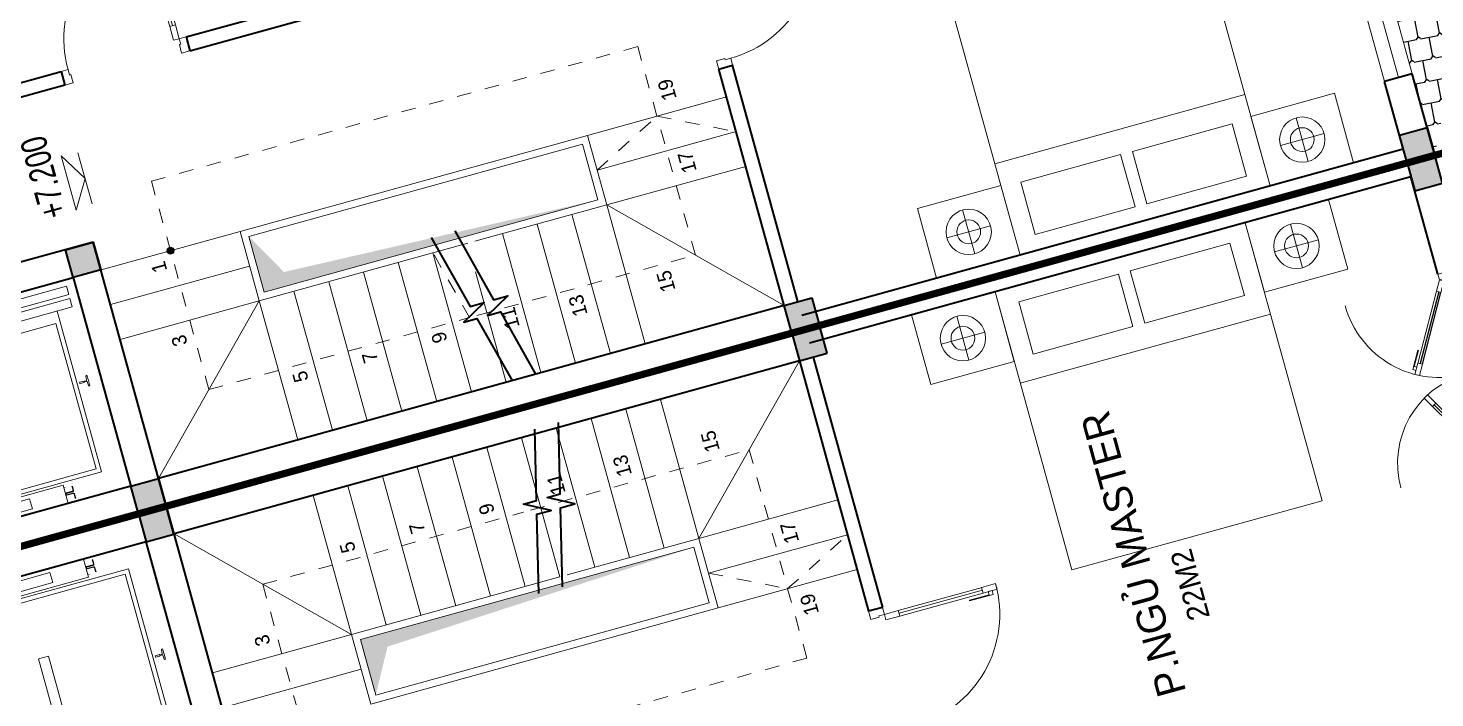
# Model space of a CAD drawing. Header units: metres. Extents: x 568332 to 569219, y 2065964 to 2066430.
# Drawn here: x 568554.31 to 568564.07, y 2066334.19 to 2066338.83 of the extents above; entities that cross this region are included whole.
import ezdxf

# ---------------------------------------------------------------- set-up
doc = ezdxf.new("R2010")
doc.units = ezdxf.units.M
for name, pattern in [('$AUDIT_BAD_LTYPE2', [0]), ('CENTER', [2, 1.25, -0.25, 0.25, -0.25]), ('HIDDEN', [0.375, 0.25, -0.125]), ('HIDDEN2', [0.1875, 0.125, -0.0625])]:
    doc.linetypes.add(name, pattern=pattern)
doc.layers.get('0').update_dxf_attribs({"linetype": 'CONTINUOUS'})
for name, color, linetype, lineweight in [('-CENTER', 143, 'CENTER', 13), ('-CONCRETE', 1, 'CONTINUOUS', 35), ('-DOOR', 137, 'CONTINUOUS', 9), ('-FURNITURE', 46, 'CONTINUOUS', 9), ('-HATCH', 8, 'CONTINUOUS', 5), ('-KH', 143, 'CONTINUOUS', 13), ('-LINE1', 7, 'CONTINUOUS', 18), ('-LINE2', 252, 'CONTINUOUS', 9), ('-TEXT', 7, 'CONTINUOUS', 15), ('-WALL', 4, 'CONTINUOUS', 35), ('TEXT25', 2, 'CONTINUOUS', 13)]:
    doc.layers.add(name, color=color, linetype=linetype, lineweight=lineweight)
for name, color, linetype in [('-RANH GIOI LO DAT', 12, 'CONTINUOUS'), ('13. NET HATCH', 252, 'CONTINUOUS'), ('APOLIC', 7, 'CONTINUOUS')]:
    doc.layers.add(name, color=color, linetype=linetype)
doc.styles.add('1', font='arial.ttf')
doc.styles.add('T1', font='', dxfattribs={"height": 200})
doc.styles.add('vnavanth', font='', dxfattribs={"width": 0.8})
doc.styles.get('T1').set_extended_font_data('VNgeometric Light')
doc.styles.get('vnavanth').set_extended_font_data('.VnAvantH')

# ---------------------------------------------------------------- blocks, each defined once
blk = doc.blocks.new('A$C8a974c9c')
for p, q in [((1750.087982669494, 2957.416116623174), (1750.087982669657, 2642.58393779996)), ((1592.671893257969, 2800.000027211493), (1907.504072081182, 2800.000027211652)), ((1342.999452652235, 2500.000027214177), (1342.999452652119, 700.000027214177)), ((1750.087982669345, 242.5839378051005), (1750.087982669549, 557.4161166283138)), ((1592.67189325784, 400.0000272168018), (1907.504072081053, 400.0000272166017))]:
    blk.add_line(p, q)
for points in [[(1999.999452652235, 3100.000027209127), (1500.176512686827, 3100.000027209127), (1500.176512686827, 2500.000027214177), (1999.999452652235, 2500.000027214177)], [(1890.999452652235, 2360.000027214177), (1514.499452652235, 2360.000027214177), (1514.499452652148, 1642.500027214177), (1890.999452652148, 1642.500027214177)], [(1890.99945265209, 840.000027214177), (1514.49945265209, 840.000027214177), (1514.499452652148, 1557.500027214177), (1890.999452652148, 1557.500027214177)], [(1999.999452652119, 100.0000272192265), (1500.17651268671, 100.0000272192265), (1500.17651268671, 700.000027214177), (1999.999452652119, 700.000027214177)]]:
    blk.add_lwpolyline(points, close=True)
blk.add_lwpolyline([(1999.999452652235, 2500.000027214177), (-0.0005473477649502456, 2500.000027214177), (-0.0005473478813655674, 700.000027214177), (1999.999452652119, 700.000027214177), (1999.999452652235, 2500.000027214177)])
for centre, radius in [((1750.087982669561, 2800.000027211581), 157.4160894116067), ((1750.087982669561, 2800.000027211581), 82.41608941160666), ((1750.087982669432, 400.0000272166926), 157.4160894116067), ((1750.087982669432, 400.0000272166926), 82.41608941160666)]:
    blk.add_circle(centre, radius)
blk = doc.blocks.new('X-5M-DH-2-CORE$0$A$C75E80C28')
at = {"layer": '-LINE2', "linetype": 'Continuous', "ltscale": 2}
for p, q in [((-510.0000099998433, -21.5000000000291), (-510.0000099998579, -50.60000000000582)), ((-506.8000099998899, -21.5000000000291), (-510.0000099998433, -21.5000000000291)), ((-510.0000099998579, -108.5000000000291), (-510.0000099998433, -79.39999999999418)), ((-506.8000099998899, -21.5000000000291), (-506.8000099999044, -50.60000000000582)), ((-506.8000099999044, -108.5000000000291), (-506.8000099998899, -79.39999999999418)), ((-456.2000100000296, -56.79999999998836), (-500.6000099999364, -56.80000000001746)), ((-456.2000100000441, -60), (-500.600009999951, -60.0000000000291)), ((-456.2000100000296, -70), (-500.6000099999364, -70.0000000000291)), ((-456.2000100000296, -73.19999999995343), (-500.6000099999364, -73.19999999998254)), ((-453.2000100000441, -63), (-453.2000100000296, -67)), ((-450.0000099998579, -63), (-450.0000099998433, -67)), ((450.0000100000616, -63), (450.0000100000761, -67)), ((453.200010000015, -63), (453.2000100000296, -67)), ((456.2000100000296, -56.79999999998836), (500.6000100000529, -56.79999999998836)), ((456.200010000015, -60), (500.6000100000383, -60)), ((456.2000100000296, -70), (500.6000100000529, -70)), ((456.2000100000296, -73.19999999995343), (500.6000100000529, -73.19999999995343)), ((506.8000100001227, -21.5), (510.0000100000761, -21.5)), ((506.8000100001227, -21.5), (506.8000100001082, -50.59999999997672)), ((506.8000100001227, -108.5), (506.8000100001227, -79.39999999996508)), ((510.0000100000761, -21.5), (510.0000100000616, -50.59999999997672)), ((510.0000100000761, -108.5), (510.0000100000761, -79.39999999996508)), ((-731.0000002632733, -148.9999999649008), (730.9999997367267, -148.9999999649299)), ((-731.0000002698944, -1304.999999934109), (-731.0000002632733, -148.9999999649008)), ((-700.0000002632733, -178.9999999649008), (699.9999997367267, -178.9999999649299)), ((-700.0000002699089, -1224.999999934109), (-700.0000002632733, -178.9999999649008)), ((-556.8000102631631, -112.4999999912397), (-560.0000102631166, -112.4999999912397)), ((456.800009736864, -112.4999999912397), (460.0000097368174, -112.4999999912397)), ((699.9999997300911, -1224.999999934109), (699.9999997367267, -178.9999999649299)), ((730.9999997301056, -1304.999999934109), (730.9999997367267, -148.9999999649299)), ((-700.0000002699089, -1224.999999934109), (-400.0000002699089, -1224.999999934138)), ((-400.0000002698944, -1304.999999934138), (-400.0000002699089, -1224.999999934138)), ((699.9999997300911, -1224.999999934109), (399.9999997300911, -1224.999999934109)), ((399.9999997301056, -1304.999999934109), (399.9999997300911, -1224.999999934109)), ((839.9999997301056, -1304.999999934109), (-840.0000002698944, -1304.999999934109)), ((-840.0000002698944, -1364.999999934109), (-840.0000002698944, -1304.999999934109)), ((839.9999997301056, -1364.999999934109), (-840.0000002698944, -1364.999999934109)), ((424.9999997301056, -1308.999999934109), (-425.0000002698944, -1308.999999934109)), ((-425.0000002699089, -1342.999999934109), (-425.0000002698944, -1308.999999934109)), ((424.9999997300911, -1342.999999934109), (-425.0000002699089, -1342.999999934109)), ((-2.6989437174052e-07, -1308.999999934109), (-2.699089236557484e-07, -1342.999999934109)), ((424.9999997300911, -1342.999999934109), (424.9999997301056, -1308.999999934109)), ((839.9999997301056, -1364.999999934109), (839.9999997301056, -1304.999999934109)), ((839.9999997301056, -1394.999999934109), (-840.0000002698944, -1394.999999934109)), ((-840.0000002698944, -1394.999999934109), (-840.0000002698944, -1454.999999934109)), ((-840.0000002698944, -1454.999999934109), (-435.0000002698944, -1454.999999934109)), ((-435.0000002698944, -1449.999999934109), (-435.0000002699089, -1459.999999934109)), ((-435.0000002698944, -1449.999999934109), (-400.0000002698944, -1449.999999934138)), ((-435.0000002699089, -1459.999999934109), (-425.0000002699089, -1459.999999934109)), ((-433.4000002698012, -1451.599999934086), (-433.4000002698012, -1458.399999934074)), ((-433.4000002698012, -1451.599999934086), (-401.6000002697547, -1451.599999934086)), ((-433.4000002698012, -1458.399999934074), (-425.0000002698944, -1458.399999934074)), ((429.9999997300911, -1405.999999934138), (-430.0000002699089, -1405.999999934109)), ((-430.0000002699089, -1405.999999934109), (-430.0000002698944, -1445.999999934109)), ((429.9999997301056, -1445.999999934138), (-430.0000002698944, -1445.999999934109)), ((-425.0000002698944, -1458.399999934074), (-425.0000002699089, -1459.999999934109)), ((-401.6000002697547, -1451.599999934086), (-401.6000002697256, -1498.399999934074)), ((399.9999997301056, -1449.999999934109), (-400.0000002698944, -1449.999999934138)), ((-400.0000002698944, -1449.999999934138), (-400.0000002698653, -1499.999999934138)), ((-2.699089236557484e-07, -1405.999999934109), (-2.6989437174052e-07, -1445.999999934109)), ((399.9999997301056, -1449.999999934109), (399.9999997301347, -1499.999999934109)), ((434.9999997301056, -1449.999999934109), (399.9999997301056, -1449.999999934109)), ((401.5999997301988, -1451.599999934086), (401.5999997302279, -1498.399999934074)), ((433.3999997302453, -1451.599999934086), (401.5999997301988, -1451.599999934086)), ((433.3999997302453, -1458.399999934074), (424.9999997301056, -1458.399999934074)), ((424.9999997301056, -1458.399999934074), (424.9999997301056, -1459.999999934109)), ((434.9999997301056, -1459.999999934109), (424.9999997301056, -1459.999999934109)), ((429.9999997300911, -1405.999999934138), (429.9999997301056, -1445.999999934138)), ((433.3999997302453, -1451.599999934086), (433.3999997302453, -1458.399999934074)), ((434.9999997301056, -1449.999999934109), (434.9999997301056, -1459.999999934109)), ((839.9999997301056, -1454.999999934109), (434.9999997301056, -1454.999999934109)), ((839.9999997301056, -1394.999999934109), (839.9999997301056, -1454.999999934109)), ((-435.0000002698653, -1489.999999934109), (-435.0000002698653, -1499.999999934109)), ((-435.0000002698653, -1489.999999934109), (-425.0000002698653, -1489.999999934109)), ((-435.0000002698653, -1499.999999934109), (-400.0000002698653, -1499.999999934138)), ((-433.4000002697721, -1491.599999934086), (-433.4000002697721, -1498.399999934074)), ((-433.4000002697721, -1491.599999934086), (-425.0000002698653, -1491.599999934086)), ((-433.4000002697721, -1498.399999934074), (-401.6000002697256, -1498.399999934074)), ((-425.0000002698653, -1489.999999934109), (-425.0000002698653, -1491.599999934086)), ((434.9999997301347, -1499.999999934109), (399.9999997301347, -1499.999999934109)), ((433.3999997302744, -1498.399999934074), (401.5999997302279, -1498.399999934074)), ((424.9999997301347, -1489.999999934109), (424.9999997301347, -1491.599999934086)), ((434.9999997301347, -1489.999999934109), (424.9999997301347, -1489.999999934109)), ((433.3999997302744, -1491.599999934086), (424.9999997301347, -1491.599999934086)), ((433.3999997302744, -1491.599999934086), (433.3999997302744, -1498.399999934074)), ((434.9999997301347, -1489.999999934109), (434.9999997301347, -1499.999999934109))]:
    blk.add_line(p, q, dxfattribs=at)
for points in [[(-450.0000000000146, 0), (-450, -130), (450, -130), (449.9999999999854, 0)], [(-200, -29), (200.0000000001164, -29), (200.0000000001164, -101), (-200, -101)], [(-36.0000002632587, -583.9999999649008), (35.9999997367413, -583.9999999649008), (35.99999973675585, -983.9999999649008), (-36.00000026324415, -983.9999999649008)]]:
    blk.add_lwpolyline(points, close=True, dxfattribs=at)
for points in [[(-780.0000002632587, -788.9999999649008), (-751.0000002632587, -788.9999999649299, 0.414213562373095), (-750.0000002632733, -787.9999999649008), (-750.0000002632587, -783.9999999649008), (-750.0000002632587, -779.9999999649008, 0.414213562373095), (-751.0000002632733, -778.9999999649299), (-780.0000002632733, -778.9999999649881, -0.2569775838576673), (-784.1207396915852, -781.9399999648449), (-797.9000002631656, -781.939999964874, -0.414213562373095), (-800.9000002631656, -778.939999964874), (-804.0000002632587, -749.4999999649008, 0.414213562373095), (-807.0000002632587, -746.4999999649008), (-812.0000002632587, -746.4999999649008), (-812.0000002632587, -783.9999999649008), (-812.0000002632587, -821.4999999649008), (-807.0000002632587, -821.4999999649008, 0.414213562373095), (-804.0000002632587, -818.4999999649008), (-800.9000002631656, -789.0599999648693, -0.414213562373095), (-797.9000002631656, -786.0599999648693), (-784.1207396915852, -786.0599999648402, -0.2569775838576673), (-780.0000002632587, -788.9999999647553)], [(779.9999997367413, -788.9999999649299), (750.9999997367413, -788.9999999649008, -0.414213562373095), (749.9999997367267, -787.9999999649299), (749.9999997367413, -783.9999999649299), (749.9999997367413, -779.9999999649299, -0.414213562373095), (750.9999997367267, -778.9999999649008), (779.9999997368432, -778.9999999650172, 0.2569775838576673), (784.1207391653006, -781.939999964874), (797.899999736881, -781.9399999648449, 0.414213562373095), (800.899999736881, -778.9399999648449), (803.9999997367413, -749.4999999649008, -0.414213562373095), (806.9999997367413, -746.4999999649008), (811.9999997367413, -746.4999999649008), (811.9999997367413, -783.9999999649008), (811.9999997367413, -821.4999999649008), (806.9999997367413, -821.4999999649008, -0.414213562373095), (803.9999997367413, -818.4999999649008), (800.899999736881, -789.0599999648402, 0.414213562373095), (797.899999736881, -786.0599999648402), (784.1207391653006, -786.0599999648693, 0.2569775838576672), (779.9999997368577, -788.9999999647844)]]:
    blk.add_lwpolyline(points, format="xyb", dxfattribs=at)
for centre, radius, start, end in [((-500.600009999951, -50.60000000000582), 9.400000000001475, 180, 270), ((-500.6000099999364, -79.39999999999418), 9.399999999997844, 90, 180), ((-500.600009999951, -50.60000000000582), 6.200000000004374, 180, 270), ((-500.6000099999364, -79.39999999999418), 6.19999999999734, 90, 180), ((-456.2000100000441, -63), 6.19999999999713, 0, 90), ((-456.2000100000441, -63), 3.000000000000045, 0, 90), ((-456.2000100000296, -67), 6.20000000000076, 270, 0), ((-456.2000100000296, -67), 2.999999999999834, 270, 0), ((456.200010000015, -63), 6.19999999999713, 90, 180), ((456.2000100000296, -67), 6.20000000000076, 180, 270), ((456.200010000015, -63), 3.000000000000045, 90, 180), ((456.2000100000296, -67), 2.999999999999834, 180, 270), ((500.6000100000383, -50.59999999997672), 6.200000000004374, 270, 0), ((500.6000100000383, -50.59999999997672), 9.400000000001475, 270, 0), ((500.6000100000529, -79.39999999996508), 9.399999999997844, 0, 90), ((500.6000100000529, -79.39999999996508), 6.19999999999734, 0, 90)]:
    blk.add_arc(centre, radius, start, end, dxfattribs=at)
blk = doc.blocks.new('A$C5C575821')
at = {"layer": '-CONCRETE'}
h = blk.add_hatch(color=256, dxfattribs=at)
h.dxf.hatch_style = 1
h.paths.add_polyline_path([(-0.00237559899687767, 200.0000000000146), (-0.00237559899687767, 1.455191522836685e-11), (199.9976244010031, 1.455191522836685e-11), (199.9976244010031, 200.0000000000146)])
blk.add_lwpolyline([(-0.00237559899687767, 1.455191522836685e-11), (199.9976244010031, 1.455191522836685e-11), (199.9976244010031, 200.0000000000146), (-0.00237559899687767, 200.0000000000146)], close=True, dxfattribs=at)
blk = doc.blocks.new('A$C3F71457E')
at = {"layer": '-CONCRETE'}
blk.add_lwpolyline([(-8.760252967476845e-09, -100.0000002632005), (0, 400), (-1500, 400.0000000000582), (-1500.00000001755, -1399.999999999942), (-1.754960976541042e-08, -1400), (-7.895869202911854e-08, -900.0000002632005), (199.9999999912397, -900.0000002982852), (199.9999999824504, -1600), (-1700.00000001755, -1600), (-1700, 600), (200, 600), (199.9999999912397, -100.0000002982852), (6.140908226370811e-08, -100.0000002632005)], dxfattribs=at)
at = {"layer": '-LINE1'}
blk.add_line((-7.895869202911854e-08, -900.0000002632005), (-8.760252967476845e-09, -100.0000002632005), dxfattribs=at)
at = {"layer": '-WALL'}
for p in [(-1699.997624401003, 399.9999999999854), (0.00237559899687767, 399.9999999999854), (-1699.997624401081, -1599.999999999959), (0.002375601565972829, -1600.000000021305)]:
    blk.add_blockref('A$C5C575821', p, dxfattribs=at)
at = {"color": 2, "rotation": 90}
blk.add_blockref('X-5M-DH-2-CORE$0$A$C75E80C28', (-1500.00000000876, -499.9999999999418), dxfattribs=at)
blk = doc.blocks.new('*U149')
at = {"linetype": '$AUDIT_BAD_LTYPE2'}
for p, q in [((70, 100), (70, 699.9999999999982)), ((90, 699.9999999999982), (90, 100))]:
    blk.add_line(p, q, dxfattribs=at)
for points in [[(50, 699.9999999999982), (90, 699.9999999999982), (90, 799.9999999999982), (50, 799.9999999999982), (50, 699.9999999999982)], [(50, 702.9059272893337), (50, 100)], [(50, 100), (90, 100), (90, 0), (50, 0), (50, 100)]]:
    blk.add_lwpolyline(points)
for points in [[(118.2698876160139, 594.5156181119073), (118.2698876160139, 764.1349438079906), (90, 764.1349438079906), (90, 735.8650561920058), (112.6159100928053, 735.8650561920058), (112.6159100928053, 594.5156181119073)], [(0, 0), (50, 0), (50, -40), (60, -40), (60, -99.99999999999272), (0, -99.99999999999272)], [(899.9999999999982, 1.3252863207713e-28), (849.9999999999982, 1.3252863207713e-28), (849.9999999999982, -40.00000000000001), (839.9999999999982, -40.00000000000001), (839.9999999999982, -99.99999999999272), (899.9999999999982, -99.99999999999272)]]:
    blk.add_lwpolyline(points, close=True)
at = {"linetype": '$AUDIT_BAD_LTYPE2', "ltscale": 0.3}
blk.add_arc((50, 0), 799.9999999999982, 0, 90, dxfattribs=at)
blk = doc.blocks.new('*U184')
at = {"ltscale": 0.3}
for points in [[(883.1181818176836, 0, 0.4142135623730951), (50, 833.1181818176835, 0.4142135623730951)], [(883.1181818176838, 0, -0.4142135623730951), (1671.999999998998, 788.8818181813142, -0.4142135623730951)]]:
    blk.add_lwpolyline(points, format="xyb", dxfattribs=at)
for points in [[(687.4155762844879, 368.0120545535095), (136.6025403784438, 50)], [(684.8989694303729, 366.5590909088418), (704.8989694303729, 331.9180747574642), (791.5015098088168, 381.9180747574642), (771.5015098088168, 416.5590909088418), (684.8989694303729, 366.5590909088418)], [(1075.410845248767, 344.440909090657), (1055.410845248767, 309.7998929392795), (968.8083048703232, 359.7998929392795), (988.8083048703232, 394.440909090657), (1075.410845248767, 344.440909090657)], [(1072.894238394652, 345.8938727353247), (1585.397459620554, 50)], [(136.6025403784438, 50), (156.6025403784438, 15.35898384862245), (70, -34.64101615137755), (50, 0), (136.6025403784438, 50)], [(1585.397459620554, 50), (1565.397459620554, 15.35898384862253), (1651.999999998998, -34.64101615137747), (1671.999999998998, 0), (1585.397459620554, 50)]]:
    blk.add_lwpolyline(points)
for points in [[(579.4118712047801, 338.2993408023955), (726.3065162303748, 423.1090036504371), (740.4414600383817, 398.626562812838), (715.9590192008078, 384.4916190048456), (704.6510641544052, 404.0775716749199), (582.2388599663844, 333.4028526348706)], [(0, 0), (50, 0), (50, -40), (60, -40), (60, -245.9999999543969), (0, -245.9999999543969)], [(1721.999999998998, 0), (1671.999999998998, 0), (1671.999999998998, -40), (1661.999999998998, -40), (1661.999999998998, -245.9999999543969), (1721.999999998998, -245.9999999543969)]]:
    blk.add_lwpolyline(points, close=True)
at = {"layer": 'APOLIC', "linetype": '$AUDIT_BAD_LTYPE2'}
for p, q in [((146.6025403784438, 32.67949192431123), (694.8989694303729, 349.238582833153)), ((704.8989694303729, 331.9180747574642), (156.6025403784438, 15.35898384862245)), ((1055.410845248767, 309.7998929392795), (1565.397459620554, 15.35898384862253)), ((1575.397459620554, 32.67949192431138), (1065.410845248767, 327.1204010149684))]:
    blk.add_line(p, q, dxfattribs=at)
blk = doc.blocks.new('M11-T3')
at = {"layer": '-HATCH', "true_color": 0x8c8896}
h = blk.add_hatch(color=252, dxfattribs=at)
h.dxf.hatch_style = 1
h.paths.add_polyline_path([(202615.1874142429, -426614.7044517763), (203014.902896994, -426614.7044517763), (203014.9028969943, -429014.7044517762), (202917.3618715233, -426783.2537414676)])
at = {"layer": '-KH', "linetype": 'HIDDEN2', "ltscale": 5}
for points in [[(203564.902896995, -427991.2408178143), (203564.902896995, -429564.7044517771), (202065.3296728673, -429564.7044517771), (202065.3296728673, -426064.7044517763), (203564.902896995, -426064.7044517763), (203564.902896995, -427939.7019364887)], [(202815.0451556185, -429064.7044517752), (202565.1874142429, -429564.7044517752), (202815.0451556185, -430064.0518449011)]]:
    blk.add_lwpolyline(points, dxfattribs=at)
at = {"layer": '-LINE1'}
for p, q in [((202815.0451556185, -426564.7044517763), (202815.0451556185, -425564.7044517763)), ((202815.0451556185, -425564.7044517763), (202815.0451556185, -426564.7044517763)), ((203064.902896994, -425564.7044517763), (203064.902896994, -426564.7044517763)), ((203064.902896994, -426564.7044517763), (202565.1874142429, -426564.7044517763)), ((202565.1874142431, -429064.7044517762), (202565.1874142429, -426564.7044517763)), ((203064.9028969946, -428064.7044517761), (203064.902896994, -426564.7044517763)), ((203014.902896994, -426614.7044517763), (202615.1874142429, -426614.7044517763)), ((202615.1874142438, -429014.7044517762), (202615.1874142429, -426614.7044517763)), ((203014.9028969943, -429014.7044517762), (203014.902896994, -426614.7044517763)), ((203064.902896995, -429064.7044517762), (203064.9028969946, -428116.2433331015)), ((203014.9028969943, -429014.7044517762), (202615.1874142438, -429014.7044517762)), ((203064.902896994, -429064.7044517762), (202565.1874142429, -429064.7044517762)), ((202565.1874142429, -429064.7044517762), (202565.1874142429, -430064.7044517762)), ((202565.1874142429, -430064.7044517762), (202565.1874142429, -429064.7044517762)), ((202815.0451556185, -429064.7044517762), (202815.0451556185, -430064.7044517762)), ((202815.0451556185, -430064.7044517762), (202815.0451556185, -429064.7044517762)), ((203064.902896994, -430064.7044517762), (203064.902896994, -429064.7044517762)), ((203064.902896995, -429064.7044517762), (204064.8827751012, -430064.2160225802))]:
    blk.add_line(p, q, dxfattribs=at)
at = {"layer": '-LINE1', "lineweight": 18}
for p, q in [((203064.902896994, -426564.7044517763), (204064.8827751012, -425564.216022755)), ((203064.902896994, -426564.7044517763), (204064.9322467509, -426564.7044517763)), ((203064.9028969943, -426814.7044517762), (204064.9322467512, -426814.7044517762)), ((203064.9028969938, -427064.7044517762), (204064.9322467507, -427064.7044517762)), ((203064.9028969938, -427314.7044517762), (204064.9322467507, -427314.7044517762)), ((203064.9028969938, -427564.7044517762), (204064.9322467507, -427564.7044517762)), ((203064.9028969938, -427814.7044517762), (204064.9322467507, -427814.7044517762)), ((203064.9028969946, -428064.7044517762), (204064.9322467507, -428064.7044517762)), ((203064.9028969945, -428314.7044517762), (204064.9322467514, -428314.7044517762)), ((203064.902896994, -428564.7044517762), (204064.9322467509, -428564.7044517762)), ((203064.9028969945, -428814.7044517762), (204064.9322467514, -428814.7044517762)), ((203064.902896994, -429064.7044517762), (204064.9322467509, -429064.7044517762))]:
    blk.add_line(p, q, dxfattribs=at)
at = {"layer": '-RANH GIOI LO DAT', "linetype": 'HIDDEN', "ltscale": 10, "const_width": 50}
blk.add_lwpolyline([(198249.9028217172, -438105.8962516022), (204264.8086240625, -437640.4074412925), (204264.8086240625, -416359.2424812781), (193264.8086246633, -416359.2424817425), (193264.8086250904, -433491.688754653)], close=True, dxfattribs=at)
at = {"layer": '-WALL'}
for p, q in [((204264.8062460543, -434691.5067981064), (204264.8062484531, -419863.7275937338)), ((204064.8062484531, -430064.2160225801), (204064.8827751012, -425564.216022755)), ((204064.8827751012, -430064.2160225802), (202264.729721805, -430064.2160225802)), ((202264.729721805, -430163.5634158808), (202264.729721805, -430064.2160225802)), ((204064.8827751012, -430163.5634158808), (202264.729721805, -430163.5634158808)), ((204164.8062460543, -434491.5067981064), (204164.8062484531, -430163.5634158808)), ((203464.8062460543, -434491.5067981063), (204164.8062460543, -434491.5067981064))]:
    blk.add_line(p, q, dxfattribs=at)
for points in [[(202993.0488198845, -427893.567005658), (203525.502188341, -428026.6764410427), (203525.502188341, -428127.9421442708), (203618.8531388121, -427956.2870940499), (203618.8531388121, -428050.0134937236), (204099.1951023175, -428170.0954602237)], [(202993.0488198845, -428063.6100585963), (203525.502188341, -428196.719493981), (203525.502188341, -428297.9851972091), (203618.8531388121, -428126.3301469882), (203618.8531388121, -428220.0565466619), (204099.1951023175, -428340.138513162)]]:
    blk.add_lwpolyline(points, dxfattribs=at)
at = {"layer": '-DOOR', "rotation": 180}
blk.add_blockref('*U149', (202264.729721805, -430163.5634158808), dxfattribs=at)
at = {"layer": '-DOOR', "xscale": -0.813008130081301, "yscale": 0.813008130081301, "zscale": 0.8130081300813009}
blk.add_blockref('*U184', (203464.8062460535, -434491.5067981065), dxfattribs=at)
at = {"layer": '-FURNITURE', "xscale": -1, "rotation": 180}
blk.add_blockref('A$C8a974c9c', (202164.8067958009, -430799.1675738561), dxfattribs=at)
at = {"layer": '-WALL', "rotation": 180}
blk.add_blockref('A$C3F71457E', (202564.8062484355, -424963.7275937338), dxfattribs=at)
at = {"layer": '-WALL'}
for p in [(204064.8109996612, -425563.7275937244), (204064.8109996611, -430264.2160225709), (204064.8086216533, -434691.5067981064)]:
    blk.add_blockref('A$C5C575821', p, dxfattribs=at)
at = {"layer": '-TEXT', "style": 'T1'}
for s, p in [('3', (203153.1278506432, -426007.0736809609)), ('5', (203617.3084395335, -426749.5969159018)), ('7', (203617.3084395335, -427249.5969159018)), ('9', (203617.3084395335, -427749.5969159018)), ('11', (203617.2589678837, -428259.625920688)), ('13', (203617.2589678837, -428735.9886543401)), ('15', (203617.2589678837, -429368.5100715716)), ('19', (202344.5987068933, -429730.4951660367)), ('17', (202860.6051337855, -429730.4951660367))]:
    blk.add_text(s, height=100, rotation=359.9999999899488, dxfattribs=at).set_placement(p)
at = {"layer": '-TEXT', "color": 2, "style": 'vnavanth'}
blk.add_text('p.ngñ MASTER', height=199.9591899200177, dxfattribs=at).set_placement((201139.949344872, -432039.1523327501))
at = {"layer": 'TEXT25', "style": 'T1'}
blk.add_text('22M2', height=150, rotation=359.9999999899488, dxfattribs=at).set_placement((201595.6193893261, -432336.2516220803))
blk = doc.blocks.new('*U198')
at = {"linetype": '$AUDIT_BAD_LTYPE2'}
for p, q in [((70, 100), (70, 700.0000000000018)), ((90, 700.0000000000018), (90, 100))]:
    blk.add_line(p, q, dxfattribs=at)
for points in [[(50, 700.0000000000018), (90, 700.0000000000018), (90, 800.0000000000018), (50, 800.0000000000018), (50, 700.0000000000018)], [(50, 702.9059272893373), (50, 100)], [(50, 100), (90, 100), (90, 0), (50, 0), (50, 100)]]:
    blk.add_lwpolyline(points)
for points in [[(118.2698876160139, 594.515618111911), (118.2698876160139, 764.1349438079942), (90, 764.1349438079942), (90, 735.8650561920094), (112.6159100928053, 735.8650561920094), (112.6159100928053, 594.515618111911)], [(0, 0), (50, 0), (50, -40), (60, -40), (60, -100.0001724930771), (0, -100.0001724930771)], [(900.0000000000018, -1.262177448353619e-28), (850.0000000000018, -1.262177448353619e-28), (850.0000000000018, -40.00000000000001), (840.0000000000018, -40.00000000000001), (840.0000000000018, -100.0001724930771), (900.0000000000018, -100.0001724930771)]]:
    blk.add_lwpolyline(points, close=True)
at = {"linetype": '$AUDIT_BAD_LTYPE2', "ltscale": 0.3}
blk.add_arc((50, 0), 800.0000000000019, 0, 90, dxfattribs=at)
blk = doc.blocks.new('M29-T3')
at = {"layer": '-HATCH', "true_color": 0x8c8896}
h = blk.add_hatch(color=252, dxfattribs=at)
h.dxf.hatch_style = 1
edge = h.paths.add_edge_path()
edge.add_arc((196884.1401756774, -826117.1914780415), 24.62566289535607, 0, 360)
h = blk.add_hatch(color=252, dxfattribs=at)
h.dxf.hatch_style = 1
h.paths.add_polyline_path([(196834.1401756774, -826667.1914780415), (196434.4246929263, -826667.1914780415), (196434.424692926, -829067.191478041), (196531.965718397, -826835.7407677327)])
at = {"layer": '13. NET HATCH'}
h = blk.add_hatch(dxfattribs=at)
h.set_pattern_fill('MAIGO-12', color=256, scale=300, angle=265.5747473171471)
h.set_pattern_definition([(265.5747473171471, (18166.92597451297, 16646.64518635778), (143.7659414972648, -86.3501827757478), [120, -29.99999999999999, 120, -29.99999999999999]), (355.5747473171471, (18183.03863410593, 16660.44309202651), (155.3397111189571, 63.20264353236311), [134.9999999999999, -164.9999999999999]), (310.5747473171471, (18169.24072843732, 16676.55575161951), (143.7659414999999, -86.35018277739059), [21.21320343599999, -403.0508651999999]), (40.57474731714707, (18166.92597451297, 16646.64518635778), (155.3397111219124, 63.20264353356553), [21.21320343599999, -403.0508651999999])])
h.paths.add_polyline_path([(198279.0959818769, -834743.9937773257), (197391.3434039381, -834743.9938097816), (195184.5213414673, -834743.9938904627), (198279.0960403718, -836243.9938178215)])
at = {"layer": '-DOOR'}
for points in [[(195771.3433966279, -834543.9938690088), (197171.3433966279, -834543.9938178365)], [(197171.343400283, -834643.9938178251), (195771.343400283, -834643.9938689972)], [(197171.3434039382, -834743.9938178253), (195771.3434039382, -834743.9938690085)]]:
    blk.add_lwpolyline(points, dxfattribs=at)
at = {"layer": '-KH'}
blk.add_line((197341.2376322613, -825679.463919722), (197709.2601841231, -825679.463919722), dxfattribs=at)
at = {"layer": '-KH', "linetype": 'HIDDEN2', "ltscale": 5}
blk.add_line((195884.4246929253, -827992.1889627539), (196384.4246929258, -827867.1914780415), dxfattribs=at)
at = {"layer": '-KH'}
blk.add_lwpolyline([(197720.4223397311, -825561.6697787507), (197330.0754766536, -825561.669778751), (197525.2489081923, -825679.463919722)], close=True, dxfattribs=at)
at = {"layer": '-KH', "linetype": 'HIDDEN2', "ltscale": 5}
for points in [[(195884.4246929253, -828043.7278440793), (195884.4246929253, -829617.1914780419), (197383.9979170529, -829617.1914780419), (197383.9979170529, -826117.1914780415), (195884.4246929253, -826117.1914780415), (195884.4246929253, -827992.1889627539)], [(196634.2824343017, -829117.1914780401), (196884.1401756773, -829617.1914780401), (196634.2824343018, -830116.5388711663)]]:
    blk.add_lwpolyline(points, dxfattribs=at)
at = {"layer": '-KH'}
blk.add_circle((196884.1401756774, -826117.1914780415), 24.62566289535607, dxfattribs=at)
blk.add_solid([(197525.2489081923, -825679.463919722), (197525.2489081923, -825561.669778751), (197720.4223397311, -825561.6697787507), (197525.2489081923, -825679.463919722)], dxfattribs=at)
at = {"layer": '-LINE1', "lineweight": 18}
for p, q in [((196384.4246929263, -826617.1914780415), (195384.4448148189, -825616.7030490199)), ((196384.4246929263, -826617.1914780415), (195384.3953431694, -826617.1914780415)), ((196384.424692926, -826867.1914780412), (195384.3953431691, -826867.1914780412)), ((196384.4246929265, -827117.1914780412), (195384.3953431696, -827117.1914780412)), ((196384.4246929265, -827367.1914780412), (195384.3953431696, -827367.1914780412)), ((196384.4246929265, -827617.1914780412), (195384.3953431696, -827617.1914780412)), ((196384.4246929265, -827867.1914780412), (195384.3953431696, -827867.1914780412)), ((196178.2733158638, -828117.1914780412), (195384.3953431696, -828117.1914780412)), ((196384.4246929258, -828367.1914780412), (195384.3953431689, -828367.1914780412)), ((196384.4246929263, -828617.1914780412), (195384.3953431694, -828617.1914780412)), ((196384.4246929258, -828867.1914780412), (195384.3953431689, -828867.1914780412)), ((196384.4246929263, -829117.191478041), (195384.3953431694, -829117.191478041))]:
    blk.add_line(p, q, dxfattribs=at)
at = {"layer": '-LINE1'}
for p, q in [((196384.4246929263, -825617.1914780415), (196384.4246929263, -826617.1914780415)), ((196634.2824343018, -826617.1914780415), (196634.2824343018, -825617.1914780415)), ((196634.2824343018, -825617.1914780415), (196634.2824343018, -826617.1914780415)), ((196884.1401756774, -826617.1914780415), (196884.1401756774, -825617.1914780415)), ((196884.1401756774, -825617.1914780415), (196884.1401756773, -826617.1914780415)), ((196384.4246929257, -828117.191478041), (196384.4246929263, -826617.1914780415)), ((196384.4246929263, -826617.1914780415), (196884.1401756774, -826617.1914780415)), ((196434.424692926, -829067.191478041), (196434.4246929263, -826667.1914780415)), ((196434.4246929263, -826667.1914780415), (196834.1401756774, -826667.1914780415)), ((196834.1401756765, -829067.191478041), (196834.1401756774, -826667.1914780415)), ((196884.1401756772, -829117.191478041), (196884.1401756774, -826617.1914780415)), ((196384.4246929253, -829117.191478041), (196384.4246929257, -828168.7303593666)), ((196434.424692926, -829067.191478041), (196834.1401756765, -829067.191478041)), ((196384.4246929253, -829117.191478041), (195384.4448148189, -830116.7030488453)), ((196384.4246929263, -829117.191478041), (196884.1401756774, -829117.191478041)), ((196384.4246929263, -830117.191478041), (196384.4246929263, -829117.191478041)), ((196634.2824343018, -829117.191478041), (196634.2824343018, -830117.191478041)), ((196634.2824343018, -830117.191478041), (196634.2824343018, -829117.191478041)), ((196884.1401756774, -829117.191478041), (196884.1401756774, -830117.191478041)), ((196884.1401756774, -830117.191478041), (196884.1401756773, -829117.191478041))]:
    blk.add_line(p, q, dxfattribs=at)
at = {"layer": '-RANH GIOI LO DAT', "linetype": 'HIDDEN', "ltscale": 10, "const_width": 50}
blk.add_lwpolyline([(195184.5213404885, -837692.8944693478), (204184.5213415355, -836996.3915769118), (204184.521341536, -816411.729508885), (195184.5213414673, -816411.7295088954)], close=True, dxfattribs=at)
at = {"layer": '-WALL', "linetype": 'Continuous', "ltscale": 10}
for p, q in [((195184.5218835695, -834743.9938904627), (195184.5213414672, -819916.2146207623)), ((195384.5213414673, -830116.7030488453), (195384.5213414672, -825616.2146199988)), ((195284.521499673, -834543.9938868071), (195284.5213414673, -830216.7030488453))]:
    blk.add_line(p, q, dxfattribs=at)
at = {"layer": '-WALL'}
for p, q in [((198284.5213414848, -823616.2146199774), (198284.5213414848, -825716.7030488455)), ((198284.5213414848, -825716.7030488455), (198184.5213414848, -825716.7030488455)), ((198184.5213414848, -826616.7030488453), (198184.5213414848, -830116.7030488453)), ((198284.5213414847, -826616.7030488453), (198184.5213414848, -826616.7030488453)), ((198284.5213414847, -826616.7030488453), (198284.5213414844, -827616.7030488453)), ((195384.5213414672, -830116.7030488453), (197084.3307585812, -830116.7030488453)), ((197084.3307585811, -830116.7030488453), (197084.3307585812, -830216.7030488453)), ((195384.5213414672, -830216.7030488453), (197084.3307585813, -830216.7030488453)), ((195279.3676681366, -834543.9938869955), (195771.3433966279, -834543.9938690088)), ((195184.5218835695, -834743.9938904627), (195771.3434039382, -834743.9938690085))]:
    blk.add_line(p, q, dxfattribs=at)
for points in [[(198184.5213414848, -825716.7030488455), (198184.5213414848, -822216.2146199988), (198084.521341524, -822216.2146199958)], [(196490.6676239003, -827882.8163394285), (195958.2142554438, -828015.9257748134), (195958.2142554438, -828117.1914780415), (195864.8633049727, -827945.5364278206), (195864.8633049727, -828039.2628274942), (195384.5213414673, -828159.3447939944)], [(196490.6676239003, -828052.8593923668), (195958.2142554438, -828185.9688277517), (195958.2142554438, -828287.2345309798), (195864.8633049727, -828115.5794807589), (195864.8633049727, -828209.3058804325), (195384.5213414673, -828329.3878469327)], [(195771.3434039382, -834743.9938689973), (195771.3433966279, -834543.9938689971)]]:
    blk.add_lwpolyline(points, dxfattribs=at)
at = {"layer": '-DOOR', "xscale": -1, "rotation": 270}
blk.add_blockref('*U198', (198284.5213414847, -826616.7030488453), dxfattribs=at)
at = {"layer": '-DOOR', "rotation": 180}
blk.add_blockref('*U149', (197984.3307585811, -830216.7030488453), dxfattribs=at)
at = {"layer": '-FURNITURE', "rotation": 180}
blk.add_blockref('A$C8a974c9c', (197284.5207941194, -831086.7619242831), dxfattribs=at)
at = {"layer": '-WALL', "xscale": -1, "rotation": 180}
blk.add_blockref('A$C3F71457E', (196884.5213414848, -825016.2146199988), dxfattribs=at)
at = {"layer": '-WALL', "xscale": -1}
for p in [(195384.5189658685, -825616.2146200016), (195384.5189658682, -830316.7030488483), (195384.5189658683, -834743.9938178208)]:
    blk.add_blockref('A$C5C575821', p, dxfattribs=at)
at = {"layer": '-TEXT', "style": '1', "width": 0.75}
blk.add_text('+7.200', height=179.9632709280159, dxfattribs=at).set_placement((197316.214941241, -825491.4691123196))
at = {"layer": '-TEXT', "style": 'T1'}
for s, p in [('3', (196229.5330726104, -826059.5607072376)), ('1', (196758.7410557126, -826059.560707231)), ('5', (195765.3524837201, -826802.0839421784)), ('7', (195765.3524837201, -827302.0839421784)), ('9', (195770.1143884819, -827802.0839421775)), ('11', (195732.0686220366, -828312.1129469706)), ('13', (195689.2114791796, -828788.47568063)), ('15', (195689.2114791796, -829420.9970978617)), ('17', (196445.8653132777, -829782.9821923266)), ('19', (196966.6336449318, -829782.9821923259))]:
    blk.add_text(s, height=100, rotation=1.000519667115896e-08, dxfattribs=at).set_placement(p)

msp = doc.modelspace()

# ---------------------------------------------------------------- block references
at = {"layer": '-WALL', "color": 2, "true_color": 0xf1eb1f, "xscale": 0.001, "yscale": 0.001, "zscale": 0.001, "rotation": 105.4590240769039}
msp.add_blockref('M11-T3', (568199.5470150993, 2066025.20690476), dxfattribs=at)

# ---------------------------------------------------------------- next in the draw order: block references
at = {"layer": '-CENTER', "xscale": 0.001, "yscale": 0.001, "zscale": 0.001, "rotation": 105.4590240790866}
msp.add_blockref('M29-T3', (567811.5475536175, 2065927.325027594), dxfattribs=at)

doc.saveas('drawing.dxf')
